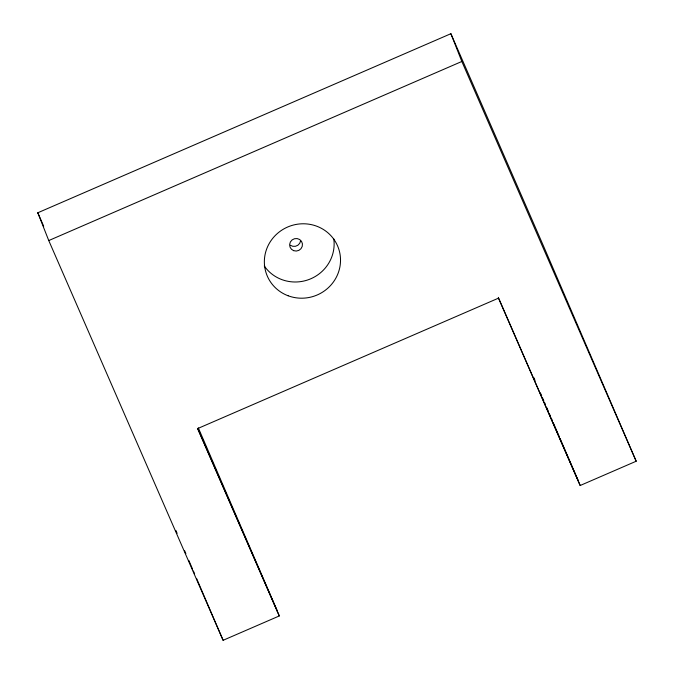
<?xml version="1.0" encoding="UTF-8"?>
<svg xmlns="http://www.w3.org/2000/svg" width="674" height="674" viewBox="0 0 674 674"><rect width="100%" height="100%" fill="white"/><g stroke="black" fill="none" stroke-linecap="round" stroke-linejoin="round"><path stroke-width="1.01" d="M37.811 212.773L450.889 33.7L543.53 246.103L636.189 461.227L580.179 485.507L498.465 298.169L197.583 428.605L279.297 615.943L223.111 640.3L48.755 240.559L37.811 212.773L43.684 226.228M48.755 240.559L461.833 61.477L450.889 33.7M461.833 61.477L636.189 461.227M498.322 297.377L580.179 485.507M197.853 428.774L279.297 615.943M533.774 377.566L535.021 380.456M540.438 393.009L541.685 395.908M542.519 397.837L543.775 400.735M544.609 402.664L545.443 404.594M546.69 407.492L548.358 411.359M549.192 413.288L550.439 416.187M551.273 418.116L552.52 421.014M553.354 422.943L559.193 436.457M560.018 438.395L578.351 480.874M198.308 427.855L277.469 611.31M175.872 530.421L177.119 533.319M184.617 550.7L185.872 553.598M188.787 560.355L192.537 569.05M193.371 570.979L194.618 573.877M196.698 578.705L223.111 640.3M300.612 240.795A6.462 6.26 -21.5 0 1 290.351 245.243M333.782 238.882A38.249 37.053 -21.5 0 1 309.484 279.314A38.249 37.053 -21.5 0 1 264.25 265.935M288.093 295.76A38.249 37.053 -21.5 0 0 340.168 255.084A38.249 37.053 -21.5 0 0 279.044 232.126A38.249 37.053 -21.5 0 0 288.093 295.76M293.628 250.652A6.462 6.26 -21.5 0 0 302.424 243.786A6.462 6.26 -21.5 0 0 292.103 239.91A6.462 6.26 -21.5 0 0 293.628 250.652"/></g></svg>
